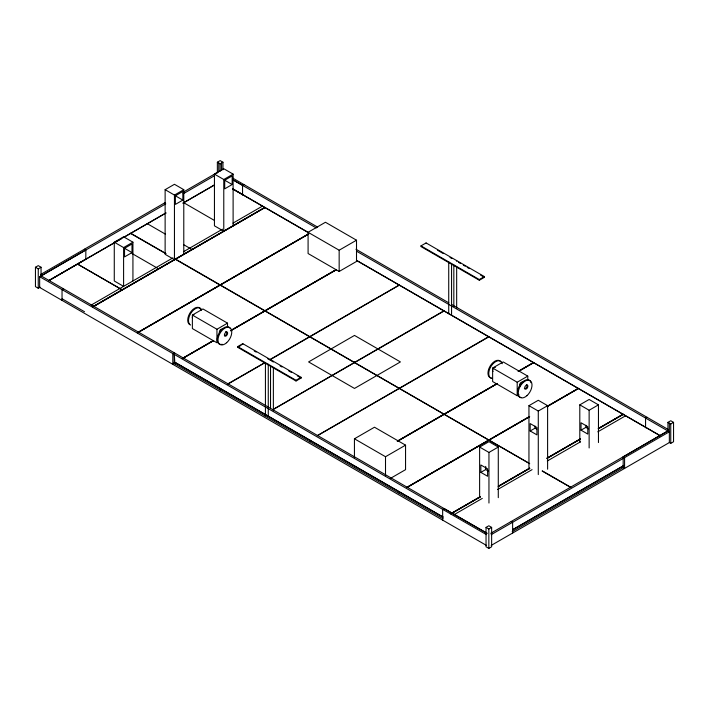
<?xml version="1.0" encoding="UTF-8"?>
<svg xmlns="http://www.w3.org/2000/svg" width="709" height="709" viewBox="0 0 709 709"><rect width="100%" height="100%" fill="white"/><g stroke="black" fill="none" stroke-linecap="round" stroke-linejoin="round"><path stroke-width="1.06" d="M41.166 275.934L85.824 250.011L84.424 249.205M48.77 280.675L85.824 259.166L85.824 250.011M512.182 531.688L623.176 467.603L623.176 456.835L667.834 430.912M183.782 189.684L174.449 195.072L174.449 259.707L165.126 254.318L165.126 189.684L174.449 184.296L183.782 189.684L183.782 254.318M40.112 287.172L38.251 288.253L35.45 286.64L35.45 267.249L38.251 265.627L41.051 267.249L41.051 275.863L486.932 533.292M217.362 172.987L217.362 162.219L220.162 160.606L222.963 162.219L222.963 169.761M35.45 267.249L38.251 268.862L41.051 267.249M217.362 162.219L220.162 163.832L222.963 162.219M214.446 174.122L223.778 179.501L223.778 231.214L214.446 225.825L214.446 174.122L223.778 168.733L233.11 174.122L233.11 225.825M40.599 274.507L165.303 202.508M183.392 192.068L218.762 171.649L218.762 163.026M486.48 545.425L39.651 287.446L39.651 276.67L165.755 203.864M183.241 193.77L214.384 175.788M182.851 200.098L175.38 204.405L175.38 195.79L182.851 191.483L182.851 200.098L174.768 195.436M132.929 242.186L123.596 247.574L123.596 286.356L114.273 280.968L114.273 242.186L123.596 236.797L132.929 242.186L132.929 280.968M48.77 280.56L165.879 212.948M182.984 203.075L214.348 184.969M223.778 179.501L233.11 174.122M48.824 280.667L121.106 238.933M123.951 237.293L165.995 213.019M183.099 203.137L214.464 185.031M232.171 184.526L224.709 188.842L224.709 180.219L232.171 175.912L232.171 184.526L224.097 179.864M63.438 288.793L62.038 289.6L62.038 300.368M316.258 227.935L233.226 179.997L242.549 185.377L243.949 184.57M131.998 252.599L124.536 256.906L124.536 248.292L131.998 243.985L131.998 252.599L124.819 248.451M91.204 305.065L172.925 257.863M183.551 251.677L222.511 229.175M232.969 223.14L262.427 206.124M92.48 306.9L264.829 207.391M93.366 306.589L264.944 207.462M93.606 306.518L265.06 207.533M138.211 332.202L308.539 233.864M138.326 332.273L308.654 233.935M137.493 332.884L308.769 233.997M192.378 315.071L216.945 329.26L216.945 342.766L192.378 328.577L192.378 315.071L202.951 308.964L227.527 323.153L227.527 327.505M232.605 188.789L339.159 250.215L356.512 240.2L356.512 261.453L339.159 271.467L308.087 253.53L308.087 232.277L325.44 222.263L356.512 240.2M174.201 352.736L172.801 353.552L172.801 364.32L174.201 363.513L174.201 352.736L174.875 363.398M216.945 329.26L227.527 323.153M182.984 358.054L213.391 340.497M230.496 330.624L336.208 269.588M175.504 362.512L175.38 364.196M182.151 358.674L213.515 340.568M230.62 330.695L336.332 269.659M183.223 358.187L213.631 340.63M230.735 330.757L336.447 269.73M237.683 346.604L242.779 343.661L301.112 377.339L301.112 378.039L296.016 380.981L237.683 347.304L237.683 346.604L296.016 380.281L301.112 377.339M237.683 347.304L241.078 345.336M420.978 245.881L426.082 242.939L484.415 276.616L484.415 277.308L479.311 280.25L420.978 246.572L420.978 245.881L479.311 279.559L484.415 276.616M227.766 383.906L264.944 362.583M399.282 285.018L269.58 359.764L267.656 358.719M227.997 384.039L265.06 362.645M269.81 359.906L399.397 285.089M273.497 409.208L443.94 310.808M265.175 414.286L264.944 415.899M273.612 409.279L444.171 310.941M317.322 435.61L488.723 336.66M309.957 440.138L309.718 441.751M317.437 435.68L488.953 336.793M354.438 457.97L354.438 438.791L374.485 427.217L405.557 445.155L405.557 469.659L390.278 478.478M518.961 394.718L517.198 395.737L492.631 381.548L492.631 368.042L503.204 361.936L527.78 376.124L527.78 380.476M397.262 441.166L497.275 383.427M518.182 371.356L533.496 362.512M354.615 465.919L354.5 467.603M397.377 441.237L497.39 383.498M518.297 371.427L533.62 362.583M397.492 441.299L497.505 383.56M518.412 371.489L533.735 362.645M354.438 438.791L385.51 456.729L405.557 445.155M492.631 368.042L517.198 382.231L527.78 376.124M528.949 469.207L528.949 405.663L538.282 400.284L547.605 405.663L547.605 469.207M528.949 405.663L538.282 411.052L547.605 405.663M406.877 487.322L529.694 416.413M546.799 406.541L578.278 388.364M399.397 491.78L399.282 493.455M407.001 487.384L528.861 417.025M546.923 406.603L578.393 388.435M407.117 487.455L528.985 417.096M547.038 406.674L578.509 388.497M479.621 497.665L479.621 447.06L488.953 441.672L498.285 447.06L498.285 497.665M479.621 447.06L488.953 452.439L498.285 447.06M530.181 430.983L536.935 434.883L536.935 427.483L530.181 423.583L530.181 430.983L535.029 428.183L536.713 429.158M579.802 442.558L579.802 404.857L589.135 399.468L598.458 404.857L598.458 442.558M480.853 472.371L487.606 476.271L487.606 468.871L480.853 464.971L480.853 472.371L485.7 469.571L488.235 471.033M579.802 404.857L589.135 410.245L598.458 404.857M581.034 430.168L587.788 434.076L587.788 426.676L581.034 422.777L581.034 430.168L585.873 427.376L588.408 428.839M451.66 513.174L480.17 496.717M498.223 486.285L529.579 468.188M546.923 458.174L580.175 438.977M598.236 428.546L623.06 414.216M450.827 513.786L480.285 496.779M498.338 486.347L529.694 468.25M547.038 458.244L580.299 439.039M598.352 428.617L623.176 414.286M450.942 513.857L480.401 496.849M498.454 486.427L529.818 468.321M547.153 458.306L580.414 439.11M598.467 428.67L623.291 414.348M453.937 514.769L482.288 498.392M497.603 489.547L532.069 469.642M547.286 461.001L580.574 441.778M597.811 431.825L625.577 415.793M646.962 417.247L645.562 418.053L645.562 427.749M486.037 527.39L488.838 525.777L491.638 527.39L491.638 546.781L488.838 548.394L486.037 546.781L486.037 527.39L488.838 529.003L491.638 527.39M490.699 533.319L667.949 430.983L667.949 422.36L670.749 420.747L673.55 422.36L673.55 441.751L670.749 443.373L669.349 442.558L491.169 545.434M667.949 422.36L670.749 423.982L673.55 422.36M491.169 534.666L669.349 431.79L356.467 251.146M512.589 529.703L624.009 465.379M512.713 529.765L623.176 465.99M233.172 189.161L242.549 194.514M487.039 533.23L444.056 508.539L442.655 509.346L442.655 520.122M437.559 250.259L443.302 253.574M450.002 257.438L451.917 258.546M458.581 262.392L460.487 263.5M463.358 265.157L465.272 266.256M467.187 267.364L469.101 268.472M480.587 275.101L484.415 277.308M232.756 178.11L317.659 227.128M355.953 249.231L448.806 302.84M451.677 304.498L668.419 429.636M356.512 260.327L660.256 435.689M232.481 188.86L308.539 232.765M356.397 260.398L660.141 435.76M165.126 189.684L174.449 195.072M183.666 202.668L214.304 220.375M623.176 456.835L624.576 457.642L624.576 468.419L623.176 467.603M147.277 223.672L165.472 234.192M183.666 244.676L192.174 249.595M130.722 233.243L165.906 253.565M175.38 259.033L528.879 463.119M542.376 470.918L570.816 487.331M130.491 233.385L165.791 253.627M175.15 259.166L529.712 463.73M542.146 471.051L570.692 487.402M578.163 491.842L578.393 493.455M114.273 242.186L123.596 247.574M132.034 253.512L158.71 268.915M254.265 350.99L256.179 352.089M271.476 360.925L273.364 362.015L273.364 361.324M280.064 365.879L281.978 366.987M288.678 370.851L291.55 372.509M297.284 375.823L301.112 378.039M511.224 521.469L512.625 522.276L512.625 533.044M39.651 276.67L486.48 534.648M443.107 517.012L175.265 362.512L442.992 517.083M62.038 298.737L84.539 311.747M173.475 363.097L443.107 518.766M670.749 423.982L670.749 443.373M669.349 423.176L669.349 442.558M589.135 410.245L589.135 447.946M585.873 425.258L585.873 427.376M538.282 411.052L538.282 474.587M535.029 426.074L535.029 428.183M517.198 382.231L517.198 395.737M488.953 452.439L488.953 503.044M488.838 529.003L488.838 548.394M485.7 466.407L485.7 469.571M479.311 279.559L479.311 280.25M456.667 260.593L456.667 261.284M456.667 266.726L456.667 308.052M453.831 265.086L453.831 306.412M451.562 263.535L451.562 315.345M448.726 261.896L448.726 313.706M426.082 242.939L426.082 243.63M385.51 456.729L385.51 475.907M354.385 361.572L354.385 362.645M339.159 250.215L339.159 271.467M296.016 380.281L296.016 380.981M273.364 367.457L273.364 410.954M270.528 359.685L270.528 360.376M270.528 365.817L270.528 408.224M268.268 364.266L268.268 416.068M265.432 362.627L265.432 414.428M242.779 343.661L242.779 344.361M242.549 185.377L242.549 195.072M221.562 163.026L221.562 170.568M220.162 163.832L220.162 171.374M220.162 388.435L220.162 390.047M38.251 268.862L38.251 288.253M492.188 378.482A9.74 5.619 -60 0 1 491.434 365.729A9.74 5.619 -60 0 1 502.273 363.717M491.408 378.039A9.74 5.619 -60 0 1 489.981 366.349A9.74 5.619 -60 0 1 500.811 361.75M493.092 371.463A2.287 1.321 -60 0 1 493.092 368.831M493.42 368.343A2.287 1.321 -60 0 1 493.81 367.927M494.226 367.625A2.287 1.321 -60 0 1 495.369 367.51M526.636 384.632A2.287 1.321 -60 0 1 526.636 387.274A2.287 1.321 -60 0 1 524.35 388.585M520.105 386.139A2.287 1.321 -60 0 1 520.264 383.25A2.287 1.321 -60 0 1 522.648 382.417M520.911 397.457A9.74 5.619 -60 0 1 520.158 384.703A9.74 5.619 -60 0 1 530.997 382.692M190.508 325.068A9.74 5.619 -60 0 1 191.182 312.749A9.74 5.619 -60 0 1 201.338 309.221M189.728 324.625A9.74 5.619 -60 0 1 191.155 311.295A9.74 5.619 -60 0 1 201.25 310.294M225.657 331.59A2.287 1.321 -60 0 1 226.729 333.487A2.287 1.321 -60 0 1 224.434 335.72M219.595 332.92A2.287 1.321 -60 0 1 220.189 330.039A2.287 1.321 -60 0 1 222.396 329.446M192.414 317.898A2.287 1.321 -60 0 1 192.414 316.932M193.557 314.956A2.287 1.321 -60 0 1 193.974 314.654M222.316 344.317A9.74 5.619 -60 0 1 218.638 333.93A9.74 5.619 -60 0 1 230.062 328.196M354.5 335.428L308.592 361.927L354.5 388.435L400.408 361.927L354.5 335.428M122.329 289.919L77.547 264.067L122.329 289.937M526.69 388.621A2.287 1.321 -60 0 0 527.407 385.084A2.287 1.321 -60 0 0 524.713 387.477A2.287 1.321 -60 0 0 526.69 388.621M526.911 395.684A9.74 5.619 -60 0 0 529.995 380.609A9.74 5.619 -60 0 0 518.474 390.819A9.74 5.619 -60 0 0 526.911 395.684M226.437 335.641A2.287 1.321 -60 0 0 227.155 332.104A2.287 1.321 -60 0 0 224.461 334.506A2.287 1.321 -60 0 0 226.437 335.641M226.658 342.713A9.74 5.619 -60 0 0 229.743 327.629A9.74 5.619 -60 0 0 218.23 337.847A9.74 5.619 -60 0 0 226.658 342.713"/></g></svg>
